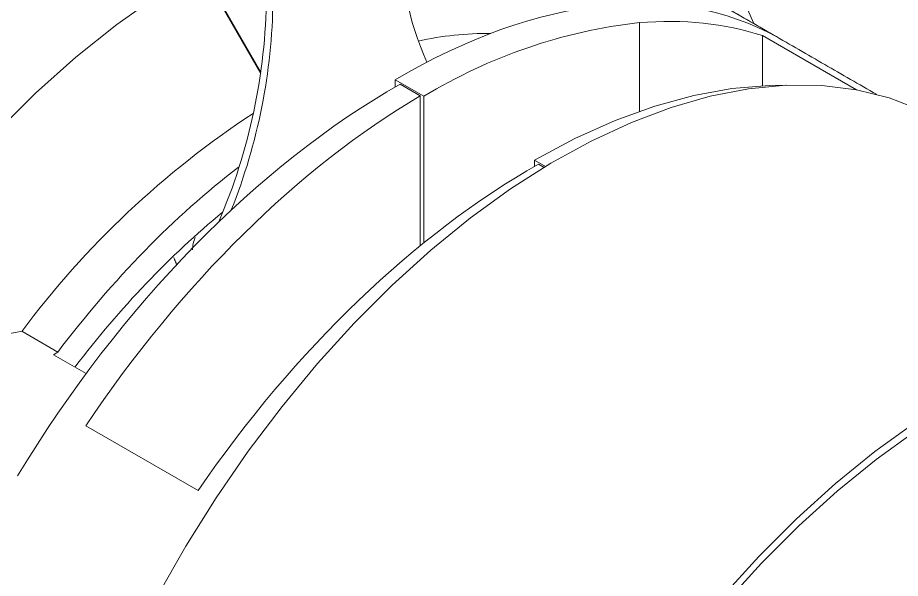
# Model space of a CAD drawing. Extents: x 12.1 to 108.7, y 1 to 80.4.
# Drawn here: x 20.761 to 23.693, y 62.461 to 64.324 of the extents above; entities that cross this region are included whole.
import ezdxf

# ---------------------------------------------------------------- set-up
doc = ezdxf.new("R2010")
doc.units = 0
doc.header["$MEASUREMENT"] = 0
doc.linetypes.add('SLD-Solid', pattern=[0])
doc.layers.add('OBJECT', color=7, linetype='CONTINUOUS')

msp = doc.modelspace()

# ---------------------------------------------------------------- linework, layer by layer
at = {"layer": 'OBJECT', "linetype": 'SLD-Solid', "lineweight": 15}
for p, q in [((22.6487, 64.6261), (23.2853, 64.2587)), ((21.5696, 64.1422), (21.3678, 64.4917)), ((21.5688, 64.1374), (21.3678, 64.4857)), ((22.8266, 64.3073), (22.8266, 64.0127)), ((22.8266, 64.3073), (22.8266, 64.0127)), ((23.2352, 64.2643), (23.5479, 64.0838)), ((23.2352, 64.0979), (23.2352, 64.2643)), ((23.2352, 64.0979), (23.2352, 64.2643)), ((22.1109, 64.0627), (22.0155, 64.1178)), ((22.0155, 64.0934), (22.0155, 64.1178)), ((22.0985, 64.0638), (22.0314, 64.1025)), ((22.0985, 64.0638), (22.0985, 63.5661)), ((22.1109, 63.5762), (22.1109, 64.0627)), ((22.1109, 63.5762), (22.1109, 64.0627)), ((22.515, 63.8294), (22.4786, 63.8504)), ((22.4786, 63.8504), (22.4786, 63.8301)), ((22.5099, 63.8263), (22.4911, 63.8372)), ((20.7753, 63.2816), (20.8947, 63.2126)), ((20.8947, 63.2126), (20.8801, 63.2037)), ((20.8801, 63.2037), (20.9887, 63.141)), ((21.3605, 62.7525), (20.9875, 62.9678))]:
    msp.add_line(p, q, dxfattribs=at)
at = {"layer": 'OBJECT', "linetype": 'SLD-Solid', "lineweight": 15, "flags": 128}
for points in [[(22.2863, 65.3771), (22.2992, 65.3701), (22.402, 65.308), (22.5041, 65.2348), (22.6045, 65.1512), (22.7024, 65.058), (22.7966, 64.9561), (22.8865, 64.8465), (22.9711, 64.7301), (23.0496, 64.608), (23.1213, 64.4815), (23.1856, 64.3516), (23.2068, 64.3041)], [(21.3678, 64.4857), (21.229, 64.3995), (21.091, 64.3016), (20.9547, 64.1926), (20.8207, 64.0731), (20.6899, 63.9438), (20.563, 63.8054), (20.4407, 63.6588), (20.3238, 63.5048), (20.2129, 63.3443), (20.1087, 63.1781)], [(21.0621, 62.0631), (21.1403, 62.234), (21.2264, 62.4024), (21.3199, 62.5673), (21.4203, 62.7278), (21.5271, 62.8831), (21.6396, 63.0323), (21.7573, 63.1744), (21.8794, 63.3088), (22.0053, 63.4347), (22.1343, 63.5514), (22.2656, 63.6582), (22.3986, 63.7546), (22.5325, 63.8399), (22.6666, 63.9138), (22.8, 63.9759), (22.9321, 64.0256), (23.0621, 64.0629), (23.1893, 64.0875), (23.313, 64.0992), (23.4325, 64.098), (23.5472, 64.0839), (23.6563, 64.057), (23.7593, 64.0174), (23.8291, 63.9813)], [(22.4786, 63.8504), (22.6126, 63.922), (22.7458, 63.982), (22.8776, 64.0298), (23.0072, 64.0654), (23.134, 64.0884), (23.2573, 64.0988), (23.3147, 64.0993)], [(22.4056, 61.2875), (22.4838, 61.4584), (22.5699, 61.6268), (22.6634, 61.7917), (22.7638, 61.9523), (22.8706, 62.1075), (22.9831, 62.2567), (23.1008, 62.3988), (23.2229, 62.5332), (23.3488, 62.6591), (23.4778, 62.7758), (23.6091, 62.8826), (23.7421, 62.979), (23.876, 63.0644), (24.0101, 63.1383), (24.1435, 63.2003), (24.2756, 63.2501), (24.4056, 63.2873), (24.5328, 63.3119), (24.6565, 63.3236), (24.776, 63.3224), (24.8907, 63.3083), (24.9998, 63.2814), (25.1028, 63.2418), (25.1992, 63.1897), (25.2883, 63.1255)], [(22.994, 62.2363), (22.9961, 62.2389), (23.1121, 62.3791), (23.2325, 62.5116), (23.3566, 62.6357), (23.4838, 62.7507), (23.6133, 62.856), (23.7444, 62.951), (23.8764, 63.0352), (24.0085, 63.108), (24.1401, 63.1692), (24.2703, 63.2183), (24.3985, 63.255), (24.5239, 63.2792), (24.6459, 63.2908), (24.7637, 63.2896), (24.8767, 63.2757), (24.9843, 63.2492), (25.0608, 63.2211)]]:
    msp.add_lwpolyline(points, dxfattribs=at)
at = {"layer": 'OBJECT', "linetype": 'SLD-Solid', "lineweight": 15}
for centre, radius, start, end in [((23.0409, 64.5892), 1.0085, 178.5826, 204.1821), ((19.617, 64.4208), 1.9713, 336.8346, 359.2463), ((19.6603, 64.4062), 1.9492, 338.2794, 359.3062), ((23.0235, 62.5622), 1.7561, 96.4377, 121.3071), ((23.0235, 62.5622), 1.7561, 96.4377, 121.3071), ((22.3269, 63.1803), 1.0914, 89.6695, 102.4552), ((23.1915, 61.4867), 3.0098, 123.1898, 143.3931)]:
    msp.add_arc(centre, radius, start, end, dxfattribs=at)
for centre, major_axis, ratio, start_param, end_param in [((22.0155, 62.007), (1.2756, 2.2484), 0.572321, 0.004519, 0.781029), ((22.1047, 61.9555), (1.3095, 2.2289), 0.582398, 0.129712, 0.387484), ((22.1047, 61.9555), (1.3095, 2.2289), 0.582398, 0.129712, 0.387484), ((22.0314, 61.9918), (1.3095, 2.2289), 0.582398, 0.789757, 1.549648), ((22.0985, 61.953), (1.2756, 2.2484), 0.572321, 0.781029, 1.441075), ((22.4911, 61.7264), (1.3095, 2.2289), 0.582398, 0.789757, 1.449803), ((21.7308, 62.1653), (1.1004, 1.9396), 0.572321, 0.932212, 1.345424), ((21.7308, 62.1653), (1.0363, 1.8266), 0.572321, 0.978415, 1.338833)]:
    msp.add_ellipse(centre, major_axis=major_axis, ratio=ratio, start_param=start_param, end_param=end_param, dxfattribs=at)
for points in [[(23.6136, 64.0692), (22.2429, 64.8605)], [(21.2796, 63.5271), (21.2908, 63.5012)]]:
    msp.add_open_spline(points, degree=1, dxfattribs=at)
for points, knots in [([(21.3507, 63.5933), (21.3483, 63.5864), (21.3435, 63.5727), (21.3426, 63.5594), (21.3421, 63.5528)], [0, 0, 0, 0, 0.504311, 1, 1, 1, 1]), ([(20.1087, 63.1781), (20.2208, 63.1926), (20.4454, 63.2215), (20.6652, 63.2615), (20.7753, 63.2816)], [0, 0, 0, 0, 0.4992709, 1, 1, 1, 1])]:
    msp.add_open_spline(points, degree=3, knots=knots, dxfattribs=at)

doc.saveas('drawing.dxf')
